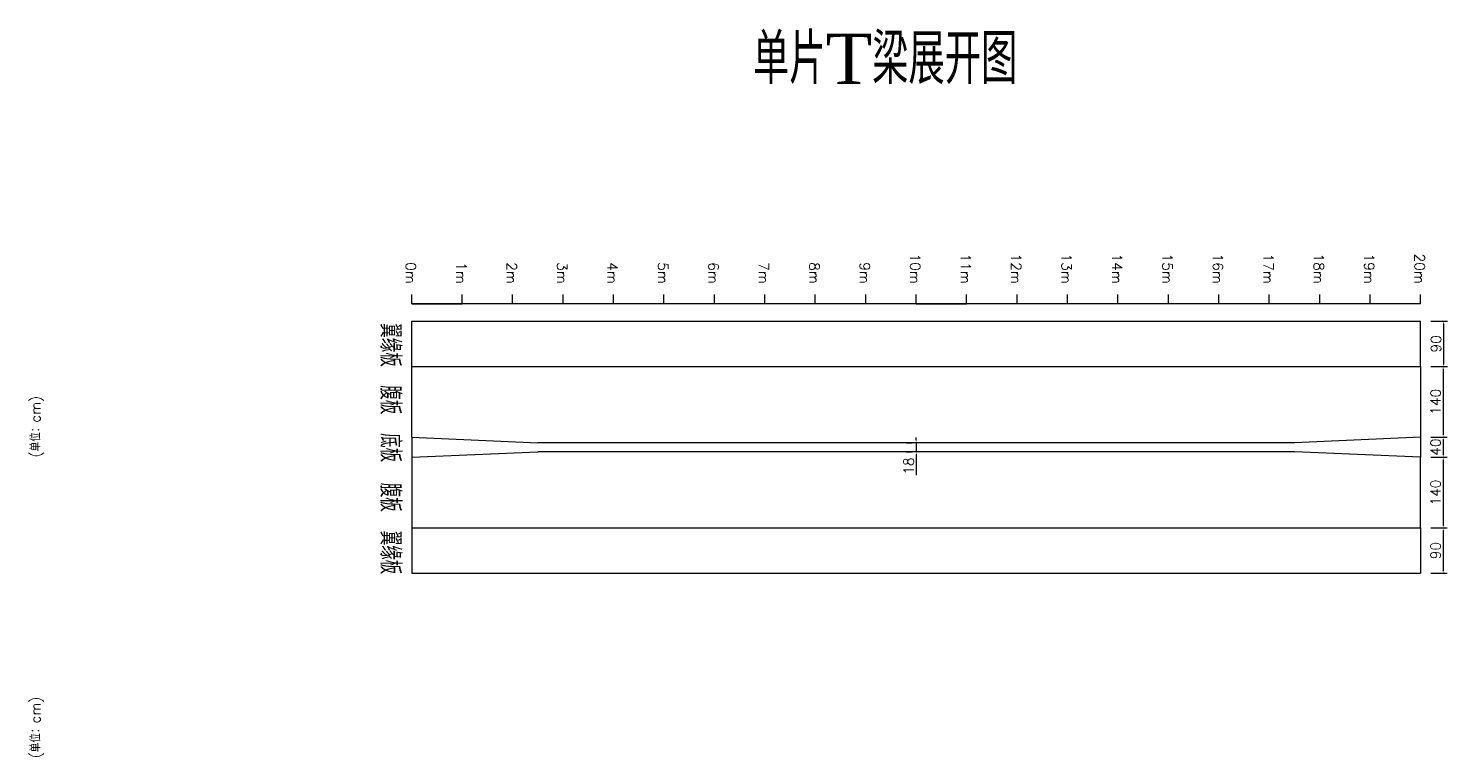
# Model space of a CAD drawing. Header units: millimetres. Extents: x -1282 to 12907, y -5521 to 1235.
# Drawn here: x 3716 to 6529, y -220 to 1210 of the extents above; entities that cross this region are included whole.
import ezdxf

# ---------------------------------------------------------------- set-up
doc = ezdxf.new("R2010")
doc.units = ezdxf.units.MM
doc.layers.add('底图', color=7, linetype='Continuous')
doc.styles.get("Standard").update_dxf_attribs({"font": 'txt', "bigfont": 'gbcbig.shx'})
doc.dimstyles.new('ISO-25', dxfattribs={"dimtxt": 20, "dimasz": 5, "dimexe": 8, "dimexo": 20, "dimgap": 5, "dimtad": 1, "dimtxsty": 'Standard', "dimcen": 10, "dimadec": 0, "dimazin": 0, "dimtfac": 1, "dimtmove": 0, "dimatfit": 3, "dimfxl": 1, "dimarcsym": 0})

# ---------------------------------------------------------------- blocks, each defined once
blk = doc.blocks.new('*D7')
at = {"layer": 'Defpoints', "color": 0}
for p in [(6475.7, 539.4), (6475.7, 399.4), (6520.4, 399.4)]:
    blk.add_point(p, dxfattribs=at)
at = {"layer": '底图', "color": 0, "lineweight": -2}
for p, q in [((6495.7, 539.4), (6528.4, 539.4)), ((6520.4, 534.4), (6520.4, 404.4)), ((6495.7, 399.4), (6528.4, 399.4))]:
    blk.add_line(p, q, dxfattribs=at)
at = {"layer": '底图', "color": 0}
for points in [[(6519.5, 534.4), (6521.2, 534.4), (6520.4, 539.4)], [(6519.5, 404.4), (6521.2, 404.4), (6520.4, 399.4)]]:
    blk.add_solid(points, dxfattribs=at)
at = {"layer": '底图', "color": 0, "insert": (6505.4, 469.4), "char_height": 20, "attachment_point": 5, "rotation": 90}
blk.add_mtext('140', dxfattribs=at)
blk = doc.blocks.new('*D13')
at = {"layer": 'Defpoints', "color": 0}
for p in [(6475.7, 399.4), (6475.7, 359.4), (6520.4, 359.4)]:
    blk.add_point(p, dxfattribs=at)
at = {"layer": '底图', "color": 0, "lineweight": -2}
for p, q in [((6495.7, 399.4), (6528.4, 399.4)), ((6520.4, 394.4), (6520.4, 364.4)), ((6495.7, 359.4), (6528.4, 359.4))]:
    blk.add_line(p, q, dxfattribs=at)
at = {"layer": '底图', "color": 0}
for points in [[(6519.5, 394.4), (6521.2, 394.4), (6520.4, 399.4)], [(6519.5, 364.4), (6521.2, 364.4), (6520.4, 359.4)]]:
    blk.add_solid(points, dxfattribs=at)
at = {"layer": '底图', "color": 0, "insert": (6505.4, 379.4), "char_height": 20, "attachment_point": 5, "rotation": 90}
blk.add_mtext('40', dxfattribs=at)
blk = doc.blocks.new('*D14')
at = {"layer": 'Defpoints', "color": 0}
for p in [(6475.7, 359.4), (6475.7, 219.4), (6520.4, 219.4)]:
    blk.add_point(p, dxfattribs=at)
at = {"layer": '底图', "color": 0, "lineweight": -2}
for p, q in [((6495.7, 359.4), (6528.4, 359.4)), ((6520.4, 354.4), (6520.4, 224.4)), ((6495.7, 219.4), (6528.4, 219.4))]:
    blk.add_line(p, q, dxfattribs=at)
at = {"layer": '底图', "color": 0}
for points in [[(6519.5, 354.4), (6521.2, 354.4), (6520.4, 359.4)], [(6519.5, 224.4), (6521.2, 224.4), (6520.4, 219.4)]]:
    blk.add_solid(points, dxfattribs=at)
at = {"layer": '底图', "color": 0, "insert": (6505.4, 289.4), "char_height": 20, "attachment_point": 5, "rotation": 90}
blk.add_mtext('140', dxfattribs=at)
blk = doc.blocks.new('*D15')
at = {"layer": 'Defpoints', "color": 0}
for p in [(6475.7, 219.4), (6475.7, 129.4), (6520.4, 129.4)]:
    blk.add_point(p, dxfattribs=at)
at = {"layer": '底图', "color": 0, "lineweight": -2}
for p, q in [((6495.7, 219.4), (6528.4, 219.4)), ((6520.4, 214.4), (6520.4, 134.4)), ((6495.7, 129.4), (6528.4, 129.4))]:
    blk.add_line(p, q, dxfattribs=at)
at = {"layer": '底图', "color": 0}
for points in [[(6519.5, 214.4), (6521.2, 214.4), (6520.4, 219.4)], [(6519.5, 134.4), (6521.2, 134.4), (6520.4, 129.4)]]:
    blk.add_solid(points, dxfattribs=at)
at = {"layer": '底图', "color": 0, "insert": (6505.4, 174.4), "char_height": 20, "attachment_point": 5, "rotation": 90}
blk.add_mtext('90', dxfattribs=at)
blk = doc.blocks.new('*D16')
at = {"layer": 'Defpoints', "color": 0}
for p in [(6475.7, 629.4), (6475.7, 539.4), (6521.2, 539.4)]:
    blk.add_point(p, dxfattribs=at)
at = {"layer": '底图', "color": 0, "lineweight": -2}
for p, q in [((6495.7, 629.4), (6529.2, 629.4)), ((6521.2, 624.4), (6521.2, 544.4)), ((6495.7, 539.4), (6529.2, 539.4))]:
    blk.add_line(p, q, dxfattribs=at)
at = {"layer": '底图', "color": 0}
for points in [[(6520.4, 624.4), (6522, 624.4), (6521.2, 629.4)], [(6520.4, 544.4), (6522, 544.4), (6521.2, 539.4)]]:
    blk.add_solid(points, dxfattribs=at)
at = {"layer": '底图', "color": 0, "insert": (6506.2, 584.4), "char_height": 20, "attachment_point": 5, "rotation": 90}
blk.add_mtext('90', dxfattribs=at)
blk = doc.blocks.new('*D17')
at = {"layer": 'Defpoints', "color": 0}
for p in [(5475.7, 388.4), (5475.7, 370.4), (5475.7, 370.4)]:
    blk.add_point(p, dxfattribs=at)
at = {"layer": '底图', "color": 0, "lineweight": -2}
for p, q in [((5475.7, 393.4), (5475.7, 398.4)), ((5455.7, 388.4), (5467.7, 388.4)), ((5455.7, 370.4), (5467.7, 370.4)), ((5475.7, 388.4), (5475.7, 370.4)), ((5475.7, 365.4), (5475.7, 323.7))]:
    blk.add_line(p, q, dxfattribs=at)
at = {"layer": '底图', "color": 0}
for points in [[(5474.9, 393.4), (5476.5, 393.4), (5475.7, 388.4)], [(5474.9, 365.4), (5476.5, 365.4), (5475.7, 370.4)]]:
    blk.add_solid(points, dxfattribs=at)
at = {"layer": '底图', "color": 0, "insert": (5460.7, 342.1), "char_height": 20, "attachment_point": 5, "rotation": 90}
blk.add_mtext('18', dxfattribs=at)

msp = doc.modelspace()

# ---------------------------------------------------------------- linework, layer by layer
at = {"layer": '底图'}
for p, q in [((4475.713, 663.484), (4475.713, 682.091)), ((4575.713, 663.484), (4575.713, 682.091)), ((4675.713, 663.484), (4675.713, 682.091)), ((4775.713, 663.484), (4775.713, 682.091)), ((4875.713, 663.484), (4875.713, 682.091)), ((4975.713, 663.484), (4975.713, 682.091)), ((5075.713, 663.484), (5075.713, 682.091)), ((5175.713, 663.484), (5175.713, 682.091)), ((5275.713, 663.484), (5275.713, 682.091)), ((5375.713, 663.484), (5375.713, 682.091)), ((5475.713, 663.484), (5475.713, 682.091)), ((5475.713, 663.484), (5475.713, 682.091)), ((5575.713, 663.484), (5575.713, 682.091)), ((5675.713, 663.484), (5675.713, 682.091)), ((5775.713, 663.484), (5775.713, 682.091)), ((5875.713, 663.484), (5875.713, 682.091)), ((5975.713, 663.484), (5975.713, 682.091)), ((6075.713, 663.484), (6075.713, 682.091)), ((6175.713, 663.484), (6175.713, 682.091)), ((6275.713, 663.484), (6275.713, 682.091)), ((6375.713, 663.484), (6375.713, 682.091)), ((6475.713, 663.484), (6475.713, 682.091)), ((5475.713, 663.484), (4475.713, 663.484)), ((4475.713, 663.484), (4575.713, 663.484)), ((6475.713, 663.484), (5475.713, 663.484)), ((5475.713, 663.484), (5575.713, 663.484)), ((4475.713, 629.41), (6475.713, 629.41)), ((4475.713, 539.41), (4475.713, 629.41)), ((6475.713, 539.41), (6475.713, 629.41)), ((4475.713, 539.41), (6475.713, 539.41)), ((4475.713, 399.41), (4475.713, 539.41)), ((6475.713, 539.41), (6475.713, 399.41)), ((4475.713, 399.41), (4475.713, 359.41)), ((4475.713, 399.41), (4725.713, 388.41)), ((6475.713, 399.41), (6225.713, 388.41)), ((6475.713, 399.41), (6475.713, 359.41)), ((4475.713, 359.41), (4725.713, 370.41)), ((6225.713, 388.41), (4725.713, 388.41)), ((6225.713, 370.41), (4725.713, 370.41)), ((6475.713, 359.41), (6225.713, 370.41)), ((4475.713, 359.41), (4475.713, 219.41)), ((6475.713, 219.41), (6475.713, 359.41)), ((4475.713, 219.41), (6475.713, 219.41)), ((4475.713, 219.41), (4475.713, 129.41)), ((6475.713, 219.41), (6475.713, 129.41)), ((4475.713, 129.41), (6475.713, 129.41))]:
    msp.add_line(p, q, dxfattribs=at)

# ---------------------------------------------------------------- texts
at = {"layer": '底图', "insert": (5152.105, 1199.61), "char_height": 100, "width": 705.605, "attachment_point": 1}
msp.add_mtext('单片{\\fTimes New Roman|b0|i0|c186|p18;T}梁展开图', dxfattribs=at)
at = {"layer": '底图'}
for s, insert, char_height, width, attachment_point, rotation in [('20m', (6463.879, 703.426), 20, 90.49877, 9, 270), ('0m', (4463.879, 703.426), 20, 90.49877, 9, 270), ('1m', (4563.879, 703.426), 20, 90.49877, 9, 270), ('2m', (4663.879, 703.426), 20, 90.49877, 9, 270), ('3m', (4763.879, 703.426), 20, 90.49877, 9, 270), ('4m', (4863.879, 703.426), 20, 90.49877, 9, 270), ('5m', (4963.879, 703.426), 20, 90.49877, 9, 270), ('6m', (5063.879, 703.426), 20, 90.49877, 9, 270), ('7m', (5163.879, 703.426), 20, 90.49877, 9, 270), ('8m', (5263.879, 703.426), 20, 90.49877, 9, 270), ('9m', (5363.879, 703.426), 20, 90.49877, 9, 270), ('10m', (5463.879, 703.426), 20, 90.49877, 9, 270), ('11m', (5563.879, 703.426), 20, 90.49877, 9, 270), ('12m', (5663.879, 703.426), 20, 90.49877, 9, 270), ('13m', (5763.879, 703.426), 20, 90.49877, 9, 270), ('14m', (5863.879, 703.426), 20, 90.49877, 9, 270), ('15m', (5963.879, 703.426), 20, 90.49877, 9, 270), ('16m', (6063.879, 703.426), 20, 90.49877, 9, 270), ('17m', (6163.879, 703.426), 20, 90.49877, 9, 270), ('18m', (6263.879, 703.426), 20, 90.49877, 9, 270), ('19m', (6363.879, 703.426), 20, 90.49877, 9, 270), ('翼缘板', (4413.195, 625.175), 40, 230.21945, 7, 270), ('腹板', (4413.195, 502.152), 40, 230.21945, 7, 270), ('(单位：cm)', (3746.143, 481.292), 20, 137.0343, 9, 90), ('底板', (4413.195, 407.349), 40, 230.21945, 7, 270), ('腹板', (4413.195, 308.946), 40, 230.21945, 7, 270), ('翼缘板', (4413.195, 213.834), 40, 230.21945, 7, 270), ('(单位：cm)', (3746.143, -115.251), 20, 137.0343, 9, 90)]:
    msp.add_mtext(s, dxfattribs=dict(at, insert=insert, char_height=char_height, width=width, attachment_point=attachment_point, rotation=rotation))

# ---------------------------------------------------------------- dimensions: what is measured, and where the dimension line sits
for base, p1, p2, angle, picture, middle in [((6521.198, 539.41), (6475.713, 629.41), (6475.713, 539.41), 90, '*D16', (6506.198, 584.41)), ((6520.365, 399.41), (6475.713, 539.41), (6475.713, 399.41), 270, '*D7', (6505.365, 469.41)), ((5475.713, 370.41), (5475.713, 388.41), (5475.713, 370.41), 90, '*D17', (5460.713, 342.077))]:
    dim = msp.add_linear_dim(base=base, p1=p1, p2=p2, angle=angle, dimstyle='ISO-25', dxfattribs=at)
    dim.commit()
    dim.dimension.update_dxf_attribs({"geometry": picture, "text_midpoint": middle})
for base, p1, p2, picture, middle in [((6520.365, 359.41), (6475.713, 399.41), (6475.713, 359.41), '*D13', (6505.365, 379.41)), ((6520.365, 219.41), (6475.713, 359.41), (6475.713, 219.41), '*D14', (6505.365, 289.41)), ((6520.365, 129.41), (6475.713, 219.41), (6475.713, 129.41), '*D15', (6505.365, 174.41))]:
    dim = msp.add_linear_dim(base=base, p1=p1, p2=p2, angle=270, dimstyle='ISO-25', override={"dimtmove": 1}, dxfattribs=at)
    dim.commit()
    dim.dimension.update_dxf_attribs({"geometry": picture, "text_midpoint": middle})

doc.saveas('drawing.dxf')
